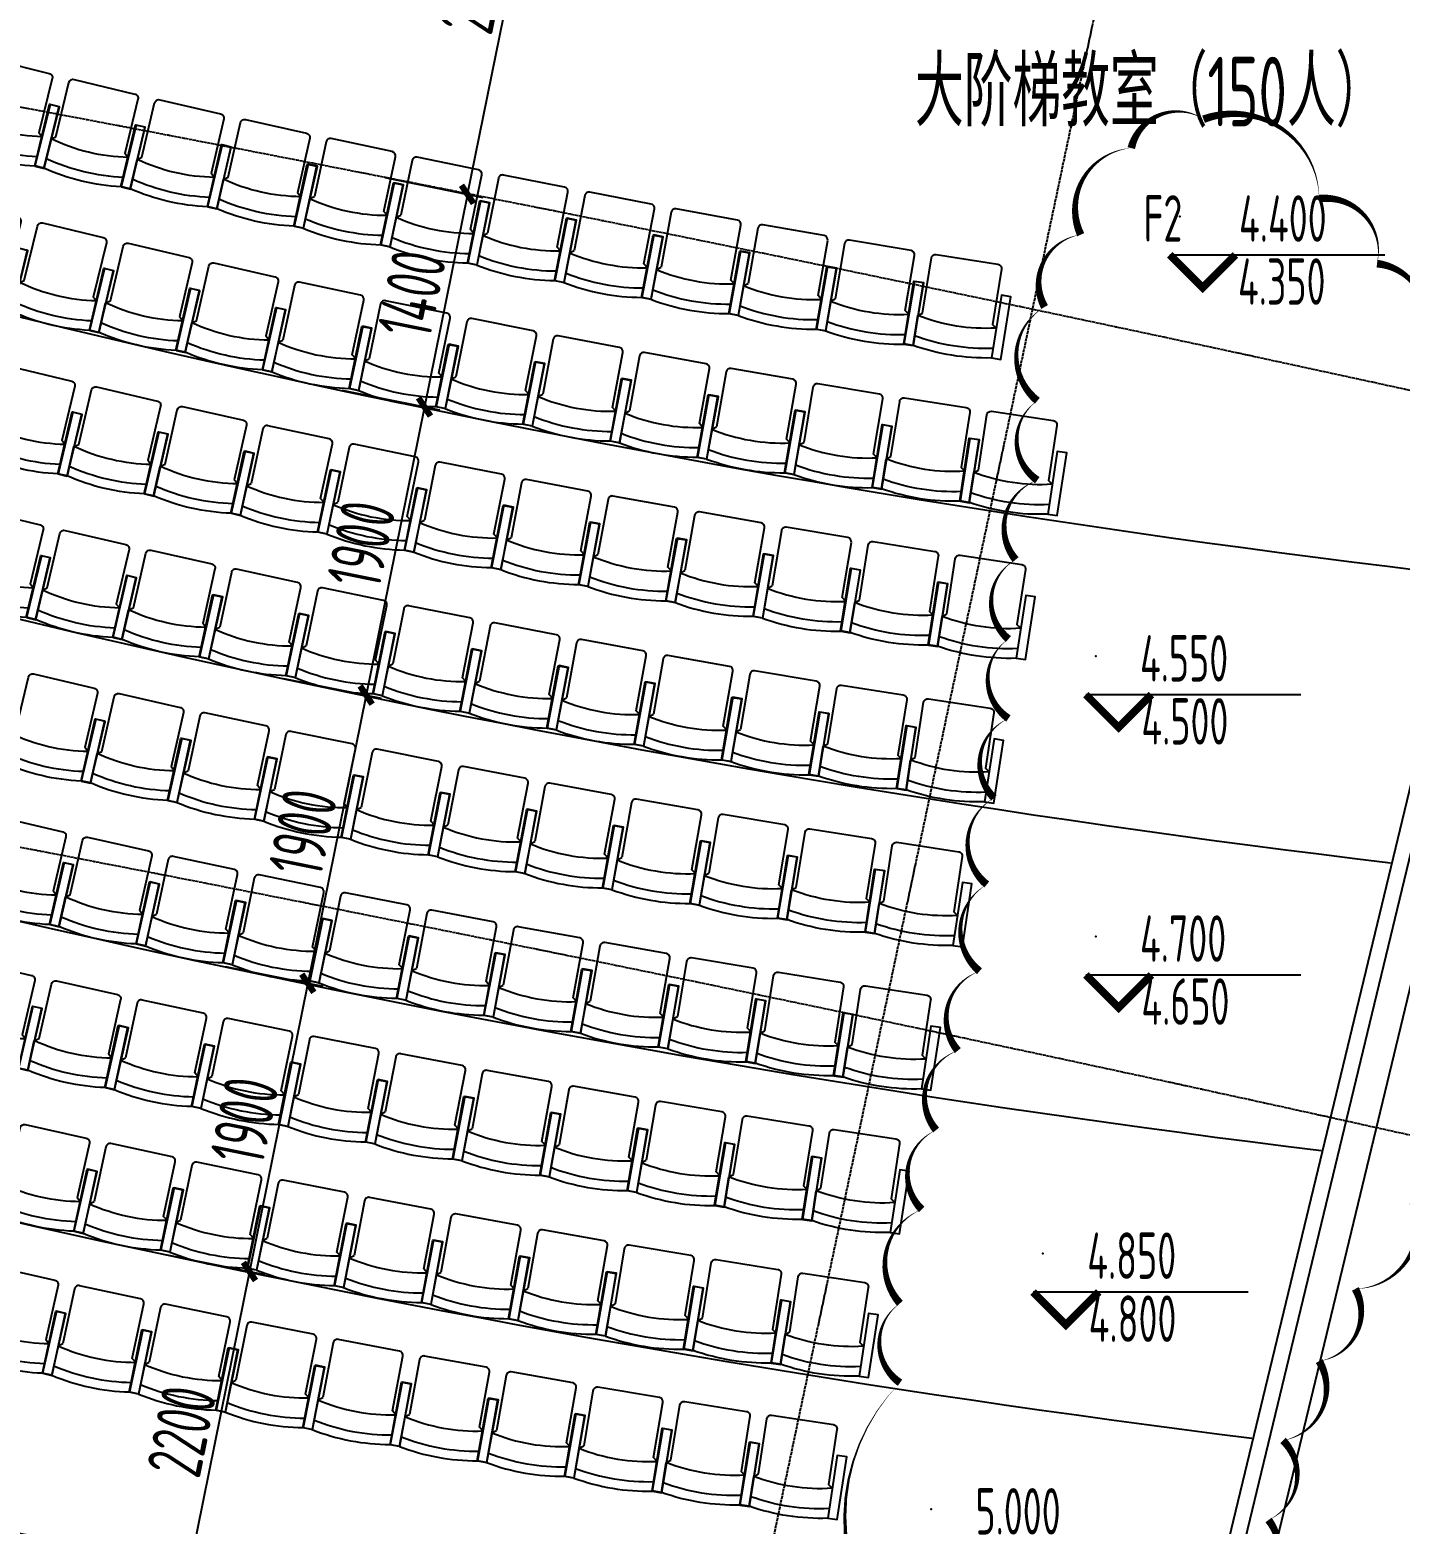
# Model space of a CAD drawing. Header units: millimetres. Extents: x 11515858 to 24947533, y -12784974 to -6116114.
# Drawn here: x 11836909 to 11845763, y -6395372 to -6385715 of the extents above; entities that cross this region are included whole.
import ezdxf
from ezdxf.enums import TextEntityAlignment as Align

# ---------------------------------------------------------------- set-up
doc = ezdxf.new("R2010")
doc.units = ezdxf.units.MM
doc.header["$LTSCALE"] = 10
doc.linetypes.add('A2-RG-AXIS$0$CENTER', pattern=[2, 1.25, -0.25, 0.25, -0.25])
doc.linetypes.add('A2-RG-AXIS$0$DOTE', pattern=[2.4200000000000004, 2, -0.2, 0.02, -0.2])
for name, color, linetype in [('A2-RB-F2$0$$34$A-DIMS-100', 1, 'Continuous'), ('A2-RD-F2$0$A-FURN-FIXT', 9, 'Continuous'), ('A2-RD-F2$0$A-STRS', 50, 'Continuous'), ('A2-RG-AXIS$0$A-GRID', 1, 'A2-RG-AXIS$0$CENTER'), ('A2-RI-F2$0$$0$$2$A-SYMB', 4, 'Continuous'), ('A2-RI-F2$0$$0$A-SYMB-AREA', 4, 'Continuous'), ('A2-RI-F2$0$$0$A-SYMB-NAME', 4, 'Continuous'), ('A2-RI-F2$0$$2$A-SYMB', 4, 'Continuous'), ('A2-RI-F2$0$A-STRS', 50, 'Continuous'), ('A2-RI-F2$0$an-door', 2, 'Continuous')]:
    doc.layers.add(name, color=color, linetype=linetype)
doc.layers.add('A2-RI-F2$0$A-FLOR-STRS', color=2, linetype='Continuous', lineweight=5)
doc.styles.add('A2-RB-F2$0$$0$XD2008', font='hzs.shx', dxfattribs={"width": 0.7, "bigfont": 'hztxt.shx'})
doc.styles.add('A2-RI-F2$0$$0$$0$XD2008', font='hzs.shx', dxfattribs={"width": 0.7, "bigfont": 'hztxt.shx'})
doc.styles.add('A2-RI-F2$0$$0$ECADI', font='hzs.shx', dxfattribs={"width": 0.7, "bigfont": 'hztxt.shx'})
doc.styles.add('A2-RI-F2$0$$0$XD2008', font='hzs.shx', dxfattribs={"width": 0.7, "bigfont": 'hztxt.shx'})
doc.dimstyles.new('A2-RB-F2$0$$0$XD100$0', dxfattribs={"dimscale": 100, "dimtxt": 3.5, "dimasz": 1, "dimexe": 1, "dimexo": 2, "dimgap": 0.5, "dimtad": 1, "dimdec": 0, "dimdsep": 46, "dimtxsty": 'A2-RB-F2$0$$0$XD2008', "dimblk1": 'A2-RB-F2$0$$20$_ArchTick', "dimblk2": 'A2-RB-F2$0$$20$_ArchTick', "dimsah": 1, "dimcen": 2.5, "dimclrt": 4, "dimaunit": 1, "dimadec": 0, "dimazin": 0, "dimtfac": 1, "dimtdec": 0, "dimtix": 1, "dimtmove": 2, "dimatfit": 3, "dimfxl": 0, "dimtolj": 1, "dimtzin": 0, "dimarcsym": 0})

# ---------------------------------------------------------------- blocks, each defined once
blk = doc.blocks.new('A2-RG-AXIS')
at = {"layer": 'A2-RG-AXIS$0$A-GRID', "linetype": 'A2-RG-AXIS$0$DOTE'}
blk.add_line((11846048.11610905, -6374898.19210795), (11837754.64705038, -6414233.385178952), dxfattribs=at)
for radius, end in [(316699.9999999902, 95.40764403072032), (313399.9999999902, 95.40764402400131), (308699.9999999902, 95.4076440106419), (304099.9999999902, 95.40764399720393), (300799.9999999902, 95.40764398384447)]:
    blk.add_arc((11778730.70926435, -6694178.721949182), radius, 75.58928463849298, end, dxfattribs=at)
blk = doc.blocks.new('A2-RB-F2$0$$20$_ArchTick')
at = {"color": 0, "linetype": 'ByBlock', "const_width": 0.4}
blk.add_lwpolyline([(-0.5, -0.5), (0.5, 0.5)], dxfattribs=at)
blk = doc.blocks.new('*D1540')
at = {"layer": 'A2-RB-F2$0$$34$A-DIMS-100', "color": 0, "lineweight": -2, "transparency": 16777216}
for p, q in [((11839202.42578709, -6386669.376040271), (11839834.89826525, -6386797.390916878)), ((11839736.88576885, -6386777.552808397), (11839458.80218653, -6388151.457288138)), ((11838924.34220477, -6388043.280520012), (11839556.81468293, -6388171.295396619))]:
    blk.add_line(p, q, dxfattribs=at)
at = {"layer": 'Defpoints', "color": 0, "transparency": 16777216}
for p in [(11839006.40079428, -6386629.699823307), (11838728.31721196, -6388003.604303048), (11839458.80218653, -6388151.457288138)]:
    blk.add_point(p, dxfattribs=at)
at = {"layer": 'A2-RB-F2$0$$34$A-DIMS-100', "color": 0, "lineweight": -2, "transparency": 16777216, "xscale": 100, "yscale": 100, "zscale": 100}
for p, rotation in [((11839736.88576885, -6386777.552808397), 78.55769477492241), ((11839458.80218653, -6388151.457288138), 258.5576947749224)]:
    blk.add_blockref('A2-RB-F2$0$$20$_ArchTick', p, dxfattribs=dict(at, rotation=rotation))
at = {"layer": 'A2-RB-F2$0$$34$A-DIMS-100', "color": 4, "transparency": 16777216, "insert": (11839377.31586077, -6387419.869304184), "char_height": 350, "attachment_point": 5, "rotation": 78.55769477492244, "style": 'A2-RB-F2$0$$0$XD2008'}
blk.add_mtext('\\A1;1400', dxfattribs=at)
blk = doc.blocks.new('*D1541')
at = {"layer": 'A2-RB-F2$0$$34$A-DIMS-100', "color": 0, "lineweight": -2, "transparency": 16777216}
for p, q in [((11838924.34220477, -6388043.280520011), (11839556.81468206, -6388171.295396443)), ((11839458.80218566, -6388151.457287962), (11839081.84373363, -6390013.864631826)), ((11838547.38375274, -6389905.687863874), (11839179.85623003, -6390033.702740308))]:
    blk.add_line(p, q, dxfattribs=at)
at = {"layer": 'Defpoints', "color": 0, "transparency": 16777216}
for p in [(11838728.31721195, -6388003.604303047), (11838351.35875992, -6389866.011646911), (11839081.84373363, -6390013.864631826)]:
    blk.add_point(p, dxfattribs=at)
at = {"layer": 'A2-RB-F2$0$$34$A-DIMS-100', "color": 0, "lineweight": -2, "transparency": 16777216, "xscale": 100, "yscale": 100, "zscale": 100}
for p, rotation in [((11839458.80218566, -6388151.457287962), 78.55769477487821), ((11839081.84373363, -6390013.864631826), 258.5576947748782)]:
    blk.add_blockref('A2-RB-F2$0$$20$_ArchTick', p, dxfattribs=dict(at, rotation=rotation))
at = {"layer": 'A2-RB-F2$0$$34$A-DIMS-100', "color": 4, "transparency": 16777216, "insert": (11839049.79484273, -6389038.02521581), "char_height": 350, "attachment_point": 5, "rotation": 78.55769477487817, "style": 'A2-RB-F2$0$$0$XD2008'}
blk.add_mtext('\\A1;1900', dxfattribs=at)
blk = doc.blocks.new('*D1542')
at = {"layer": 'A2-RB-F2$0$$34$A-DIMS-100', "color": 0, "lineweight": -2, "transparency": 16777216}
for p, q in [((11838547.32053063, -6389905.751085983), (11839179.79300809, -6390033.765962448)), ((11839081.78051168, -6390013.927853966), (11838704.82205965, -6391876.33519783)), ((11838170.3620786, -6391768.158429846), (11838802.83455606, -6391896.173306312))]:
    blk.add_line(p, q, dxfattribs=at)
at = {"layer": 'Defpoints', "color": 0, "transparency": 16777216}
for p in [(11838351.29553782, -6389866.074869018), (11837974.33708579, -6391728.482212882), (11838704.82205965, -6391876.33519783)]:
    blk.add_point(p, dxfattribs=at)
at = {"layer": 'A2-RB-F2$0$$34$A-DIMS-100', "color": 0, "lineweight": -2, "transparency": 16777216, "xscale": 100, "yscale": 100, "zscale": 100}
for p, rotation in [((11839081.78051168, -6390013.927853966), 78.55769477487821), ((11838704.82205965, -6391876.33519783), 258.5576947748782)]:
    blk.add_blockref('A2-RB-F2$0$$20$_ArchTick', p, dxfattribs=dict(at, rotation=rotation))
at = {"layer": 'A2-RB-F2$0$$34$A-DIMS-100', "color": 4, "transparency": 16777216, "insert": (11838672.77316875, -6390900.495781813), "char_height": 350, "attachment_point": 5, "rotation": 78.55769477487817, "style": 'A2-RB-F2$0$$0$XD2008'}
blk.add_mtext('\\A1;1900', dxfattribs=at)
blk = doc.blocks.new('*D1543')
at = {"layer": 'A2-RB-F2$0$$34$A-DIMS-100', "color": 0, "lineweight": -2, "transparency": 16777216}
for p, q in [((11838170.2988565, -6391768.221651955), (11838802.77133452, -6391896.236528534)), ((11838704.75883811, -6391876.398420053), (11838327.80038608, -6393738.805763917)), ((11837793.34040447, -6393630.628995819), (11838425.81288249, -6393758.643872399))]:
    blk.add_line(p, q, dxfattribs=at)
at = {"layer": 'Defpoints', "color": 0, "transparency": 16777216}
for p in [(11837974.27386368, -6391728.545434991), (11837597.31541165, -6393590.952778855), (11838327.80038608, -6393738.805763917)]:
    blk.add_point(p, dxfattribs=at)
at = {"layer": 'A2-RB-F2$0$$34$A-DIMS-100', "color": 0, "lineweight": -2, "transparency": 16777216, "xscale": 100, "yscale": 100, "zscale": 100}
for p, rotation in [((11838704.75883811, -6391876.398420053), 78.55769477487821), ((11838327.80038608, -6393738.805763917), 258.5576947748782)]:
    blk.add_blockref('A2-RB-F2$0$$20$_ArchTick', p, dxfattribs=dict(at, rotation=rotation))
at = {"layer": 'A2-RB-F2$0$$34$A-DIMS-100', "color": 4, "transparency": 16777216, "insert": (11838295.75149518, -6392762.966347901), "char_height": 350, "attachment_point": 5, "rotation": 78.55769477487817, "style": 'A2-RB-F2$0$$0$XD2008'}
blk.add_mtext('\\A1;1900', dxfattribs=at)
blk = doc.blocks.new('*D1544')
at = {"layer": 'A2-RB-F2$0$$34$A-DIMS-100', "color": 0, "lineweight": -2, "transparency": 16777216}
for p, q in [((11837793.27718236, -6393630.692217927), (11838425.74966047, -6393758.707094526)), ((11838327.73716407, -6393738.868986044), (11837891.75995726, -6395892.865394235)), ((11837357.29997556, -6395784.688626118), (11837989.77245367, -6395912.703502716))]:
    blk.add_line(p, q, dxfattribs=at)
at = {"layer": 'Defpoints', "color": 0, "transparency": 16777216}
for p in [(11837597.25218955, -6393591.016000964), (11837161.27498274, -6395745.012409154), (11837891.75995726, -6395892.865394235)]:
    blk.add_point(p, dxfattribs=at)
at = {"layer": 'A2-RB-F2$0$$34$A-DIMS-100', "color": 0, "lineweight": -2, "transparency": 16777216, "xscale": 100, "yscale": 100, "zscale": 100}
for p, rotation in [((11838327.73716407, -6393738.868986044), 78.55769477482241), ((11837891.75995726, -6395892.865394235), 258.5576947748224)]:
    blk.add_blockref('A2-RB-F2$0$$20$_ArchTick', p, dxfattribs=dict(at, rotation=rotation))
at = {"layer": 'A2-RB-F2$0$$34$A-DIMS-100', "color": 4, "transparency": 16777216, "insert": (11837889.22044375, -6394771.231446054), "char_height": 350, "attachment_point": 5, "rotation": 78.5576947748224, "style": 'A2-RB-F2$0$$0$XD2008'}
blk.add_mtext('\\A1;2200', dxfattribs=at)
blk = doc.blocks.new('*D1545')
at = {"layer": 'A2-RB-F2$0$$34$A-DIMS-100', "color": 0, "lineweight": -2, "transparency": 16777216}
for p, q in [((11839727.79812318, -6384073.71253485), (11840360.27060133, -6384201.727411456)), ((11839736.88576883, -6386777.552808393), (11840262.25810492, -6384181.889302975)), ((11839202.42578709, -6386669.37604027), (11839834.89826524, -6386797.390916875))]:
    blk.add_line(p, q, dxfattribs=at)
at = {"layer": 'Defpoints', "color": 0, "transparency": 16777216}
for p in [(11839531.77313037, -6384034.036317887), (11840262.25810492, -6384181.889302975), (11839006.40079428, -6386629.699823306)]:
    blk.add_point(p, dxfattribs=at)
at = {"layer": 'A2-RB-F2$0$$34$A-DIMS-100', "color": 0, "lineweight": -2, "transparency": 16777216, "xscale": 100, "yscale": 100, "zscale": 100}
for p, rotation in [((11840262.25810492, -6384181.889302975), 78.5576947749182), ((11839736.88576883, -6386777.552808393), 258.5576947749182)]:
    blk.add_blockref('A2-RB-F2$0$$20$_ArchTick', p, dxfattribs=dict(at, rotation=rotation))
at = {"layer": 'A2-RB-F2$0$$34$A-DIMS-100', "color": 4, "transparency": 16777216, "insert": (11839779.04381996, -6385435.085311597), "char_height": 350, "attachment_point": 5, "rotation": 78.5576947749182, "style": 'A2-RB-F2$0$$0$XD2008'}
blk.add_mtext('\\A1;2650', dxfattribs=at)
blk = doc.blocks.new('*D2046')
at = {"layer": 'A2-RB-F2$0$$34$A-DIMS-100', "color": 0, "lineweight": -2, "ltscale": 3, "transparency": 16777216}
for p, q in [((11835337.7879322, -6395800.894490788), (11835479.80392944, -6395066.197271409)), ((11835460.82537165, -6395164.37982762), (11837521.73922178, -6395562.751739119)), ((11837398.70178233, -6396199.266402286), (11837540.71777957, -6395464.569182906))]:
    blk.add_line(p, q, dxfattribs=at)
at = {"layer": 'Defpoints', "color": 0, "ltscale": 3, "transparency": 16777216}
for p in [(11837521.73922178, -6395562.751739119), (11835299.83081663, -6395997.259603212), (11837360.74466676, -6396395.63151471)]:
    blk.add_point(p, dxfattribs=at)
at = {"layer": 'A2-RB-F2$0$$34$A-DIMS-100', "color": 0, "lineweight": -2, "ltscale": 3, "transparency": 16777216, "xscale": 100, "yscale": 100, "zscale": 100}
for p, rotation in [((11835460.82537165, -6395164.37982762), 169.0597289646019), ((11837521.73922178, -6395562.751739119), 349.0597289646018)]:
    blk.add_blockref('A2-RB-F2$0$$20$_ArchTick', p, dxfattribs=dict(at, rotation=rotation))
at = {"layer": 'A2-RB-F2$0$$34$A-DIMS-100', "color": 4, "ltscale": 3, "transparency": 16777216, "insert": (11836533.98405173, -6395142.655031892), "char_height": 350, "attachment_point": 5, "rotation": 349.0597289646019, "style": 'A2-RB-F2$0$$0$XD2008'}
blk.add_mtext('\\A1;2100', dxfattribs=at)
blk = doc.blocks.new('A2-RD-F2$0$LEC-SEAT')
for p, q in [((-21, -0.8761491314508021), (-21, -8.01554912024585)), ((-21.00000000001455, -8.01554912024585), (-20, -8.744507682713447)), ((-20, -8.744507682713447), (-20, -21.93965517242032)), ((-2.25, -8.01554912024585), (-3.25, -8.744507682698895)), ((-3.25, -21.93965517242032), (-3.25, -8.744507682698895)), ((-19, -22.93965517242032), (-4.25, -22.93965517242032))]:
    blk.add_line(p, q)
for points in [[(-21, -0.8761491314508021), (-23.25, -0.8761491314508021), (-23.25, -15.8761491314508), (-21, -15.8761491314508)], [(-2.25, -0.8761491314508021), (0, -0.8761491314508021), (0, -15.8761491314508), (-2.25, -15.8761491314508)]]:
    blk.add_lwpolyline(points, close=True)
for centre, radius, start, end in [((-11.625, -50.59541755951068), 50.5954175595173, 79.32175774559357, 100.678242254391), ((-11.625, -50.64130033686524), 48.39130033686291, 78.82927160819938, 101.1707283917877), ((-11.625, -50.78023831768951), 43.78023831768208, 77.63505639583515, 102.3649436041496), ((-19, -21.93965517242032), 1, 180, 270), ((-4.25, -21.93965517242032), 1, 269.999999999999, 359.9999999999994)]:
    blk.add_arc(centre, radius, start, end)
blk = doc.blocks.new('A2-RD-F2')
at = {"layer": 'A2-RD-F2$0$A-STRS', "linetype": 'Continuous'}
for radius, start, end in [(77369.99999999999, 252.2005626699205, 263.3480244192045), (79269.99999999999, 252.4043072161276, 263.181880558091), (81169.99999999999, 252.5984157691545, 263.0235677262431), (83069.99999999999, 252.7835582734223, 262.8725438586754)]:
    blk.add_arc((11855112.44410596, -6312388.279891116), radius, start, end, dxfattribs=at)
at = {"layer": 'A2-RD-F2$0$A-FURN-FIXT', "linetype": 'Continuous'}
for p, xscale, yscale, zscale, rotation in [((11836995.04973184, -6386633.787787785), -27.37254901960836, 27.37254901960836, 27.37254901960838, 166.0056406447293), ((11837552.95111871, -6386766.784854103), -27.37254901960838, 27.37254901960838, 27.37254901960838, 166.4356406447293), ((11838111.83491651, -6386895.591211363), -27.37254901960837, 27.37254901960838, 27.37254901960838, 166.865640644729), ((11838671.66964697, -6387020.199604751), -27.3725490196079, 27.37254901960791, 27.37254901960838, 167.2956406447292), ((11838610.25898798, -6387006.695424027), 27.37254901960838, 27.37254901960838, 27.37254901960838, 167.900493939964), ((11839170.72338593, -6387128.440385959), 27.37254901960842, 27.37254901960842, 27.37254901960842, 168.330493939964), ((11839732.08567733, -6387245.975720717), 27.37254901960786, 27.37254901960786, 27.37254901960786, 168.7604939399641), ((11836791.01981108, -6387561.619852838), -27.37254901960836, 27.37254901960836, 27.37254901960838, 166.0056406447293), ((11840294.31424429, -6387359.294808304), 27.37254901960837, 27.37254901960837, 27.37254901960837, 169.1904939399641), ((11840857.37742014, -6387468.391266188), 27.37254901960839, 27.37254901960839, 27.37254901960839, 169.620493939964), ((11837348.92119795, -6387694.616919151), -27.37254901960838, 27.37254901960838, 27.37254901960838, 166.4356406447293), ((11841421.24349119, -6387573.258949679), 27.37254901960849, 27.37254901960849, 27.37254901960849, 170.050493939964), ((11837907.80499575, -6387823.423276412), -27.37254901960837, 27.37254901960838, 27.37254901960838, 166.865640644729), ((11841985.88069852, -6387673.891952259), 27.37254901960794, 27.37254901960794, 27.37254901960794, 170.480493939964), ((11838467.6397262, -6387948.031669803), -27.3725490196079, 27.37254901960791, 27.37254901960838, 167.2956406447292), ((11843180.10602054, -6387868.207193777), -27.3725490196084, 27.37254901960838, 27.37254901960838, 170.9104939392951), ((11838406.22906722, -6387934.527489078), 27.37254901960838, 27.37254901960838, 27.37254901960838, 167.900493939964), ((11838966.69346516, -6388056.272451008), 27.37254901960842, 27.37254901960842, 27.37254901960842, 168.330493939964), ((11839528.05575656, -6388173.807785769), 27.37254901960786, 27.37254901960786, 27.37254901960786, 168.7604939399641), ((11840090.28432352, -6388287.126873354), 27.37254901960837, 27.37254901960837, 27.37254901960837, 169.1904939399641), ((11840653.34749937, -6388396.223331237), 27.37254901960839, 27.37254901960839, 27.37254901960839, 169.620493939964), ((11837144.89127867, -6388622.448977345), -27.37254901960838, 27.37254901960838, 27.37254901960838, 166.4356406447293), ((11841217.21357042, -6388501.091014729), 27.37254901960849, 27.37254901960849, 27.37254901960849, 170.050493939964), ((11841781.85077776, -6388601.72401731), 27.37254901960794, 27.37254901960794, 27.37254901960794, 170.480493939964), ((11837703.77507648, -6388751.255334606), -27.37254901960837, 27.37254901960838, 27.37254901960838, 166.865640644729), ((11842976.82727699, -6388794.10467411), -27.37254901960887, 27.37254901960886, 27.37254901960838, 171.0410380860257), ((11838263.60980693, -6388875.863728), -27.3725490196079, 27.37254901960791, 27.37254901960838, 167.2956406447292), ((11843544.24884345, -6388877.620798517), -27.3725490196085, 27.3725490196085, 27.37254901960838, 171.4710380860257), ((11838202.19914794, -6388862.359547274), 27.37254901960838, 27.37254901960838, 27.37254901960838, 167.900493939964), ((11838762.66354589, -6388984.104509205), 27.37254901960842, 27.37254901960842, 27.37254901960842, 168.330493939964), ((11839324.02583729, -6389101.639843962), 27.37254901960786, 27.37254901960786, 27.37254901960786, 168.7604939399641), ((11839886.25440425, -6389214.958931549), 27.37254901960837, 27.37254901960837, 27.37254901960837, 169.1904939399641), ((11840449.3175801, -6389324.055389435), 27.37254901960839, 27.37254901960839, 27.37254901960839, 169.620493939964), ((11836940.86136083, -6389550.281028931), -27.37254901960838, 27.37254901960838, 27.37254901960838, 166.4356406447293), ((11841013.18365115, -6389428.923072925), 27.37254901960849, 27.37254901960849, 27.37254901960849, 170.050493939964), ((11837499.74515864, -6389679.087386196), -27.37254901960837, 27.37254901960838, 27.37254901960838, 166.865640644729), ((11841577.82085849, -6389529.556075506), 27.37254901960794, 27.37254901960794, 27.37254901960794, 170.480493939964), ((11838059.57988909, -6389803.695779584), -27.3725490196079, 27.37254901960791, 27.37254901960838, 167.2956406447292), ((11842772.04618052, -6389723.871317011), -27.37254901960783, 27.37254901960782, 27.37254901960838, 170.9104939402769), ((11843339.2759891, -6389808.680051102), -27.37254901960839, 27.37254901960838, 27.37254901960838, 171.3404939402769), ((11837998.16923011, -6389790.19159886), 27.37254901960838, 27.37254901960838, 27.37254901960838, 167.900493939964), ((11838558.63362806, -6389911.93656079), 27.37254901960842, 27.37254901960842, 27.37254901960842, 168.330493939964), ((11839119.99591945, -6390029.47189555), 27.37254901960786, 27.37254901960786, 27.37254901960786, 168.7604939399641), ((11839682.22448641, -6390142.790983133), 27.37254901960837, 27.37254901960837, 27.37254901960837, 169.1904939399641), ((11840245.28766226, -6390251.88744102), 27.37254901960839, 27.37254901960839, 27.37254901960839, 169.620493939964), ((11840809.15373331, -6390356.75512451), 27.37254901960849, 27.37254901960849, 27.37254901960849, 170.050493939964), ((11837295.7152422, -6390606.919431405), -27.37254901960837, 27.37254901960838, 27.37254901960838, 166.865640644729), ((11841373.79094065, -6390457.388127092), 27.37254901960794, 27.37254901960794, 27.37254901960794, 170.480493939964), ((11837855.54997264, -6390731.527824794), -27.3725490196079, 27.37254901960791, 27.37254901960838, 167.2956406447292), ((11842568.01626267, -6390651.703368609), -27.3725490196084, 27.37254901960838, 27.37254901960838, 170.9104939392951), ((11843135.24607125, -6390736.512102711), -27.37254901960839, 27.37254901960839, 27.37254901960838, 171.3404939392948), ((11837794.13931366, -6390718.023644073), 27.37254901960838, 27.37254901960838, 27.37254901960838, 167.900493939964), ((11838354.6037116, -6390839.768606004), 27.37254901960842, 27.37254901960842, 27.37254901960842, 168.330493939964), ((11838915.966003, -6390957.303940763), 27.37254901960786, 27.37254901960786, 27.37254901960786, 168.7604939399641), ((11839478.19456997, -6391070.623028344), 27.37254901960837, 27.37254901960837, 27.37254901960837, 169.1904939399641), ((11840041.25774581, -6391179.719486232), 27.37254901960839, 27.37254901960839, 27.37254901960839, 169.620493939964), ((11840605.12381686, -6391284.587169722), 27.37254901960849, 27.37254901960849, 27.37254901960849, 170.050493939964), ((11837091.68532708, -6391534.751470465), -27.37254901960837, 27.37254901960838, 27.37254901960838, 166.865640644729), ((11841169.7610242, -6391385.220172303), 27.37254901960794, 27.37254901960794, 27.37254901960794, 170.480493939964), ((11842363.98634622, -6391579.535413821), -27.3725490196084, 27.37254901960838, 27.37254901960838, 170.9104939392951), ((11837651.52005753, -6391659.359863855), -27.3725490196079, 27.37254901960791, 27.37254901960838, 167.2956406447292), ((11842931.21615481, -6391664.344147924), -27.37254901960839, 27.37254901960839, 27.37254901960838, 171.3404939392948), ((11837590.10939855, -6391645.855683131), 27.37254901960838, 27.37254901960838, 27.37254901960838, 167.900493939964), ((11838150.57379649, -6391767.600645063), 27.37254901960842, 27.37254901960842, 27.37254901960842, 168.330493939964), ((11838711.93608789, -6391885.135979821), 27.37254901960786, 27.37254901960786, 27.37254901960786, 168.7604939399641), ((11839274.16465485, -6391998.455067406), 27.37254901960837, 27.37254901960837, 27.37254901960837, 169.1904939399641), ((11839837.2278307, -6392107.551525293), 27.37254901960839, 27.37254901960839, 27.37254901960839, 169.620493939964), ((11840401.09390175, -6392212.419208784), 27.37254901960849, 27.37254901960849, 27.37254901960849, 170.050493939964), ((11836890.24444143, -6392463.167518623), -27.37254901960837, 27.37254901960838, 27.37254901960838, 166.865640644729), ((11840965.73110909, -6392313.052211365), 27.37254901960794, 27.37254901960794, 27.37254901960794, 170.480493939964), ((11837450.07917188, -6392587.775912012), -27.3725490196079, 27.37254901960791, 27.37254901960838, 167.2956406447292), ((11842159.95643111, -6392507.367452883), -27.3725490196084, 27.37254901960838, 27.37254901960838, 170.9104939392951), ((11842727.18623969, -6392592.176186982), -27.37254901960839, 27.37254901960839, 27.37254901960838, 171.3404939392948), ((11837388.66851289, -6392574.271731287), 27.37254901960838, 27.37254901960838, 27.37254901960838, 167.900493939964), ((11837949.13291084, -6392696.01669322), 27.37254901960842, 27.37254901960842, 27.37254901960842, 168.330493939964), ((11838510.49520224, -6392813.552027976), 27.37254901960786, 27.37254901960786, 27.37254901960786, 168.7604939399641), ((11839072.7237692, -6392926.871115563), 27.37254901960837, 27.37254901960837, 27.37254901960837, 169.1904939399641), ((11839635.78694505, -6393035.967573449), 27.37254901960839, 27.37254901960839, 27.37254901960839, 169.620493939964), ((11840199.6530161, -6393140.83525694), 27.37254901960849, 27.37254901960849, 27.37254901960849, 170.050493939964), ((11840764.29022344, -6393241.46825952), 27.37254901960794, 27.37254901960794, 27.37254901960794, 170.480493939964), ((11841958.51554546, -6393435.783501037), -27.3725490196084, 27.37254901960838, 27.37254901960838, 170.9104939392951), ((11837248.64216861, -6393516.174066745), -27.3725490196079, 27.37254901960791, 27.37254901960838, 167.2956406447292), ((11842525.74535404, -6393520.592235139), -27.37254901960839, 27.37254901960839, 27.37254901960838, 171.3404939392948), ((11837187.23150963, -6393502.669886022), 27.37254901960838, 27.37254901960838, 27.37254901960838, 167.900493939964), ((11837747.69590757, -6393624.414847954), 27.37254901960842, 27.37254901960842, 27.37254901960842, 168.330493939964), ((11838309.05819897, -6393741.950182711), 27.37254901960786, 27.37254901960786, 27.37254901960786, 168.7604939399641), ((11838871.28676593, -6393855.269270297), 27.37254901960837, 27.37254901960837, 27.37254901960837, 169.1904939399641), ((11839434.34994178, -6393964.365728183), 27.37254901960839, 27.37254901960839, 27.37254901960839, 169.620493939964), ((11839998.21601283, -6394069.233411673), 27.37254901960849, 27.37254901960849, 27.37254901960849, 170.050493939964), ((11840562.85322017, -6394169.866414255), 27.37254901960794, 27.37254901960794, 27.37254901960794, 170.480493939964), ((11837046.01998152, -6394434.139191034), -27.3725490196079, 27.37254901960791, 27.37254901960838, 167.2956406447292), ((11841757.07854219, -6394364.181655773), -27.3725490196084, 27.37254901960838, 27.37254901960838, 170.9104939392951), ((11842324.30835077, -6394448.990389872), -27.37254901960839, 27.37254901960839, 27.37254901960838, 171.3404939392948), ((11836984.60932254, -6394420.63501031), 27.37254901960838, 27.37254901960838, 27.37254901960838, 167.900493939964), ((11837545.07372048, -6394542.379972242), 27.37254901960842, 27.37254901960842, 27.37254901960842, 168.330493939964), ((11838106.43601189, -6394659.915306999), 27.37254901960786, 27.37254901960786, 27.37254901960786, 168.7604939399641), ((11838668.66457885, -6394773.234394585), 27.37254901960837, 27.37254901960837, 27.37254901960837, 169.1904939399641), ((11839231.7277547, -6394882.33085247), 27.37254901960839, 27.37254901960839, 27.37254901960839, 169.620493939964), ((11839795.59382574, -6394987.198535963), 27.37254901960849, 27.37254901960849, 27.37254901960849, 170.050493939964), ((11840360.23103308, -6395087.831538543), 27.37254901960794, 27.37254901960794, 27.37254901960794, 170.480493939964), ((11841554.4563551, -6395282.146780061), -27.3725490196084, 27.37254901960838, 27.37254901960838, 170.9104939392951), ((11842121.68616369, -6395366.955514161), -27.37254901960839, 27.37254901960839, 27.37254901960838, 171.3404939392948)]:
    blk.add_blockref('A2-RD-F2$0$LEC-SEAT', p, dxfattribs=dict(at, xscale=xscale, yscale=yscale, zscale=zscale, rotation=rotation))
blk = doc.blocks.new('A2-RI-F2$0$$1$5erhfh')
at = {"layer": 'A2-RI-F2$0$$0$A-SYMB-AREA', "style": 'A2-RI-F2$0$$0$ECADI', "width": 0.7}
blk.add_attdef('340M2', text='', height=2.5, dxfattribs=at).set_placement((0, 1.25), align=Align.MIDDLE_LEFT)
at = {"layer": 'A2-RI-F2$0$$0$A-SYMB-NAME', "style": 'A2-RI-F2$0$$0$ECADI', "width": 0.7}
blk.add_attdef('CHINESENAME', (-12.29193252821193, 3.0875), '', height=4.5, dxfattribs=at)
blk = doc.blocks.new('A2-RI-F2$0$$2$ECADI-TAG-HGHT（国标）')
at = {"color": 1}
blk.add_line((-2.121320343559546, 2.121320343559546), (11.76789873223262, 2.121320343559546), dxfattribs=at)
at = {"color": 1, "const_width": 0.5}
blk.add_lwpolyline([(-2.121320343559546, 2.121320343559546), (0, 0), (2.121320343559546, 2.121320343559546)], dxfattribs=at)
at = {"color": 1}
blk.add_point((-1.480769230769231, 4.6), dxfattribs=at)
at = {"style": 'A2-RI-F2$0$$0$XD2008', "width": 0.7}
blk.add_attdef('FL', text='', height=3, dxfattribs=at).set_placement((-2.688785023899595, 2.967328765217609), align=Align.RIGHT)
for tag, p in [('F.F.L.', (2.283611041903605, 2.967328765217609)), ('T.O.S.', (2.283611041903605, -1.104423031572336))]:
    blk.add_attdef(tag, p, '', height=3, dxfattribs=at)
blk = doc.blocks.new('A2-RI-F2$0$$0$$2$ECADI-TAG-HGHT（国标）')
at = {"color": 1}
blk.add_line((-2.121320343559546, 2.121320343559546), (11.76789873223262, 2.121320343559546), dxfattribs=at)
at = {"color": 1, "const_width": 0.5}
blk.add_lwpolyline([(-2.121320343559546, 2.121320343559546), (0, 0), (2.121320343559546, 2.121320343559546)], dxfattribs=at)
at = {"color": 1}
blk.add_point((-1.480769230769231, 4.6), dxfattribs=at)
at = {"style": 'A2-RI-F2$0$$0$$0$XD2008', "width": 0.7}
blk.add_attdef('FL', text='', height=3, dxfattribs=at).set_placement((-2.688785023899595, 2.967328765217609), align=Align.RIGHT)
for tag, p in [('F.F.L.', (2.283611041903605, 2.967328765217609)), ('T.O.S.', (2.283611041903605, -1.104423031572336))]:
    blk.add_attdef(tag, p, '', height=3, dxfattribs=at)
blk = doc.blocks.new('A2-RB-F2')
at = {"layer": 'A2-RB-F2$0$$34$A-DIMS-100'}
for p1, p2, distance, text, picture, middle in [((11839006.40079428, -6386629.699823307), (11839531.77313037, -6384034.036317887), -745.2977950073406, '2650', '*D1545', (11839779.04381996, -6385435.085311597)), ((11839006.40079428, -6386629.699823306), (11838728.31721196, -6388003.604303047), 745.2977950279767, '1400', '*D1540', (11839377.31586077, -6387419.869304184)), ((11837597.25218955, -6393591.016000963), (11837161.27498274, -6395745.012409153), 745.2977949768372, '2200', '*D1544', (11837889.22044375, -6394771.231446054))]:
    dim = blk.add_aligned_dim(p1=p1, p2=p2, distance=distance, text=text, dimstyle='A2-RB-F2$0$$0$XD100$0', dxfattribs=at)
    dim.commit()
    dim.dimension.update_dxf_attribs({"geometry": picture, "text_midpoint": middle})
for p1, p2, distance, picture, middle in [((11838728.31721196, -6388003.604303047), (11838351.35875993, -6389866.011646912), 745.2977941384804, '*D1541', (11839049.79484273, -6389038.02521581)), ((11838351.29553782, -6389866.074869019), (11837974.33708579, -6391728.482212883), 745.2977943037762, '*D1542', (11838672.77316875, -6390900.495781813)), ((11837974.27386369, -6391728.545434991), (11837597.31541166, -6393590.952778855), 745.2977948743736, '*D1543', (11838295.75149518, -6392762.966347901))]:
    dim = blk.add_aligned_dim(p1=p1, p2=p2, distance=distance, dimstyle='A2-RB-F2$0$$0$XD100$0', dxfattribs=at)
    dim.commit()
    dim.dimension.update_dxf_attribs({"geometry": picture, "text_midpoint": middle})
at = {"layer": 'A2-RB-F2$0$$34$A-DIMS-100', "ltscale": 3}
dim = blk.add_aligned_dim(p1=(11835299.83081663, -6395997.259603212), p2=(11837360.74466676, -6396395.63151471), distance=848.2970985065042, text='2100', dimstyle='A2-RB-F2$0$$0$XD100$0', dxfattribs=at)
dim.commit()
dim.dimension.update_dxf_attribs({"geometry": '*D2046', "text_midpoint": (11836533.98405173, -6395142.655031892)})
blk = doc.blocks.new('A2-RI-F2')
for p, q in [((11847630.47800961, -6384419.825310297), (11843604.47041796, -6401123.406944925)), ((11847130.66656825, -6385639.956442967), (11844194.25350661, -6397822.898022574))]:
    blk.add_line(p, q)
at = {"layer": 'A2-RI-F2$0$an-door'}
blk.add_line((11847006.69269905, -6385714.659627477), (11844101.86168292, -6397766.569915664), dxfattribs=at)
at = {"layer": 'Defpoints', "color": 3}
for points in [[(11844493.06139457, -6386291.913192298, 0, 50, 0.52056705), (11844025.9838332, -6386478.572265283, 0, 50, 0.52056705), (11844025.9838332, -6386478.572265283, 0, 50, 0.52056705), (11843699.03872021, -6387038.573277617, 0, 50, 0.52056705), (11843699.03872021, -6387038.573277617, 0, 50, 0.52056705), (11843465.49993952, -6387505.232856766, 0, 50, 0.52056705), (11843465.49993952, -6387505.232856765, 0, 50, 0.52056705), (11843418.77382342, -6388111.892689001, 0, 50, 0.52056705), (11843418.77382342, -6388111.892689001, 0, 50, 0.52056705), (11843418.77382342, -6388625.222984743, 0, 50, 0.52056705), (11843418.77382342, -6388625.222984744, 0, 50, 0.52056705), (11843278.66432498, -6389138.541383793, 0, 50, 0.52056705), (11843278.66432498, -6389138.541383792, 0, 50, 0.52056705), (11843231.96115883, -6389651.871679535, 0, 50, 0.52056705), (11843231.96115883, -6389651.871679535, 0, 50, 0.52056705), (11843231.96115883, -6390165.201975276, 0, 50, 0.52056705), (11843231.96115883, -6390165.201975276, 0, 50, 0.52056705), (11843138.53187658, -6390678.520374328, 0, 50, 0.52056705), (11843138.53187658, -6390678.520374328, 0, 50, 0.52056705), (11843091.82871044, -6391238.521386661, 0, 50, 0.52056705), (11843091.82871044, -6391238.521386661, 0, 50, 0.52056705), (11843045.12554429, -6391798.510502303, 0, 50, 0.52056705), (11843045.12554429, -6391798.510502303, 0, 50, 0.52056705), (11842904.99309589, -6392311.840798044, 0, 50, 0.52056705), (11842904.99309589, -6392311.840798043, 0, 50, 0.52056705), (11842764.8606475, -6392825.171093785, 0, 50, 0.52056705), (11842764.8606475, -6392825.171093785, 0, 50, 0.52056705), (11842671.45431521, -6393338.489492839, 0, 50, 0.52056705), (11842671.45431521, -6393338.489492839, 0, 50, 0.52056705), (11842531.32186681, -6393945.149325073, 0, 50, 0.52056705), (11842531.32186681, -6393945.149325073, 0, 50, 0.52056705), (11842531.32186681, -6394458.479620815, 0, 50, 0.52056705), (11842531.32186681, -6394458.479620815, 0, 50, 0.52056705), (11842904.99309589, -6396465.118190498, 0, 50, 0.52056705)], [(11844726.60017526, -6395905.129074857, 0, 50, 0.52056705), (11844913.4357898, -6395345.139959215, 0, 50, 0.52056705), (11844913.4357898, -6395345.139959215, 0, 50, 0.52056705), (11845006.86507206, -6394831.809663473, 0, 50, 0.52056705), (11845006.86507206, -6394831.809663473, 0, 50, 0.52056705), (11845240.40385275, -6394318.479367732, 0, 50, 0.52056705), (11845240.40385275, -6394318.479367732, 0, 50, 0.52056705), (11845473.94263343, -6393851.819788581, 0, 50, 0.52056705), (11845473.94263343, -6393851.819788581, 0, 50, 0.52056705), (11845847.59091256, -6393291.830672937, 0, 50, 0.52056705)], [(11845894.31702867, -6387738.562646342, 0, 50, 0.52056705), (11845614.05213187, -6387225.2323506, 0, 50, 0.52056705), (11845614.05213187, -6387225.2323506, 0, 50, 0.52056705), (11845240.40385275, -6386805.243488042, 0, 50, 0.52056705), (11845240.40385275, -6386805.243488042, 0, 50, 0.52056705), (11844493.06139457, -6386291.913192299, 0, 0, 0)]]:
    blk.add_lwpolyline(points, format="xyseb", dxfattribs=at)
ref = blk.add_blockref('A2-RI-F2$0$$1$5erhfh', (11843857.40695875, -6386647.289722265), dxfattribs=dict(xscale=100, yscale=100, zscale=100))
ref.add_attrib('CHINESENAME', '大阶梯教室（150人）', (11842628.21370595, -6386338.539722146), dxfattribs={"layer": 'A2-RI-F2$0$$0$A-SYMB-NAME', "height": 450, "style": 'A2-RI-F2$0$$0$ECADI', "width": 0.7})
at = {"layer": 'A2-RI-F2$0$$0$$2$A-SYMB'}
ref = blk.add_blockref('A2-RI-F2$0$$0$$2$ECADI-TAG-HGHT（国标）', (11842881.67410669, -6395736.061326285), dxfattribs=dict(at, xscale=100, yscale=100, zscale=100))
ref.add_attrib('F.F.L.', '5.000', (11843019.3021459, -6395439.328449762), dxfattribs={"layer": '0', "height": 300, "style": 'A2-RI-F2$0$$0$$0$XD2008', "width": 0.6999999999999998})
ref.add_attrib('T.O.S.', '4.950', (11843028.53347822, -6395846.503629443), dxfattribs={"layer": '0', "height": 300, "style": 'A2-RI-F2$0$$0$$0$XD2008', "width": 0.6999999999999998})
at = {"layer": 'A2-RI-F2$0$$2$A-SYMB'}
ref = blk.add_blockref('A2-RI-F2$0$$2$ECADI-TAG-HGHT（国标）', (11844486.96578411, -6387380.640033411), dxfattribs=dict(at, xscale=100, yscale=100, zscale=100))
ref.add_attrib('F.F.L.', '4.400', (11844721.91168569, -6387083.907156888), dxfattribs={"layer": '0', "height": 300, "style": 'A2-RI-F2$0$$0$XD2008', "width": 0.6999999999999998})
ref.add_attrib('T.O.S.', '4.350', (11844715.3268883, -6387491.082336569), dxfattribs={"layer": '0', "height": 300, "style": 'A2-RI-F2$0$$0$XD2008', "width": 0.6999999999999998})
ref.add_attrib('FL', 'F2', dxfattribs={"layer": '0', "height": 300, "style": 'A2-RI-F2$0$$0$XD2008', "width": 0.6999999999999998}).set_placement((11844355.62935421, -6387083.148542698), align=Align.RIGHT)
ref = blk.add_blockref('A2-RI-F2$0$$2$ECADI-TAG-HGHT（国标）', (11843944.38605043, -6390223.262307086), dxfattribs=dict(at, xscale=100, yscale=100, zscale=100))
ref.add_attrib('F.F.L.', '4.550', (11844082.01408963, -6389926.529430564), dxfattribs={"layer": '0', "height": 300, "style": 'A2-RI-F2$0$$0$XD2008', "width": 0.6999999999999998})
ref.add_attrib('T.O.S.', '4.500', (11844091.24542195, -6390333.704610244), dxfattribs={"layer": '0', "height": 300, "style": 'A2-RI-F2$0$$0$XD2008', "width": 0.6999999999999998})
ref = blk.add_blockref('A2-RI-F2$0$$2$ECADI-TAG-HGHT（国标）', (11843944.38605043, -6392034.450098119), dxfattribs=dict(at, xscale=100, yscale=100, zscale=100))
ref.add_attrib('F.F.L.', '4.700', (11844082.01408963, -6391737.717221596), dxfattribs={"layer": '0', "height": 300, "style": 'A2-RI-F2$0$$0$XD2008', "width": 0.6999999999999998})
ref.add_attrib('T.O.S.', '4.650', (11844091.24542195, -6392144.892401277), dxfattribs={"layer": '0', "height": 300, "style": 'A2-RI-F2$0$$0$XD2008', "width": 0.6999999999999998})
ref = blk.add_blockref('A2-RI-F2$0$$2$ECADI-TAG-HGHT（国标）', (11843603.55757337, -6394083.780548842), dxfattribs=dict(at, xscale=100, yscale=100, zscale=100))
ref.add_attrib('F.F.L.', '4.850', (11843741.18561257, -6393787.047672319), dxfattribs={"layer": '0', "height": 300, "style": 'A2-RI-F2$0$$0$XD2008', "width": 0.6999999999999998})
ref.add_attrib('T.O.S.', '4.800', (11843750.41694489, -6394194.222852), dxfattribs={"layer": '0', "height": 300, "style": 'A2-RI-F2$0$$0$XD2008', "width": 0.6999999999999998})
at = {"layer": 'A2-RI-F2$0$A-FLOR-STRS'}
blk.add_blockref('A2-RG-AXIS', (0, 0), dxfattribs=at)
at = {"layer": 'A2-RI-F2$0$A-STRS', "linetype": 'Continuous'}
blk.add_blockref('A2-RB-F2', (0, 0), dxfattribs=at)

msp = doc.modelspace()

# ---------------------------------------------------------------- block references
for name in ['A2-RI-F2', 'A2-RB-F2', 'A2-RG-AXIS', 'A2-RD-F2']:
    msp.add_blockref(name, (0, 0))

doc.saveas('drawing.dxf')
